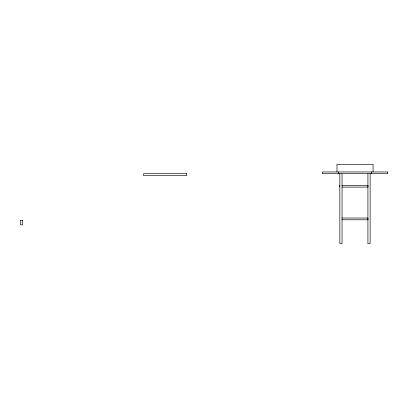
<?xml version="1.0" encoding="UTF-8"?>
<svg xmlns="http://www.w3.org/2000/svg" width="408" height="408" viewBox="0 0 408 408"><rect width="100%" height="100%" fill="white"/><g stroke="black" fill="none" stroke-linecap="round" stroke-linejoin="round"><path stroke-width="0.61" d="M341.95 185.359L368.001 185.359L368.001 187.104L341.95 187.104M341.95 218.035L368.001 218.035L368.001 219.785L341.95 219.785M373.08 171.957L373.08 164.383L336.962 164.383L336.962 171.957M371.331 171.957L371.331 173.706M370.122 173.706L370.122 243.617L367.909 243.617L367.909 173.706M342.042 173.706L342.042 243.617L339.828 243.617L339.828 173.706M339.742 185.359L339.742 186.874M338.706 171.957L338.706 173.706M387.6 171.957L322.351 171.957L322.351 173.706L387.6 173.706L387.6 171.957M186.747 173.706L143.519 173.706L143.519 175.557L186.747 175.557L186.747 173.706M22.613 220.31L20.4 220.31L20.4 224.854L22.613 224.854L22.613 220.31"/></g></svg>
